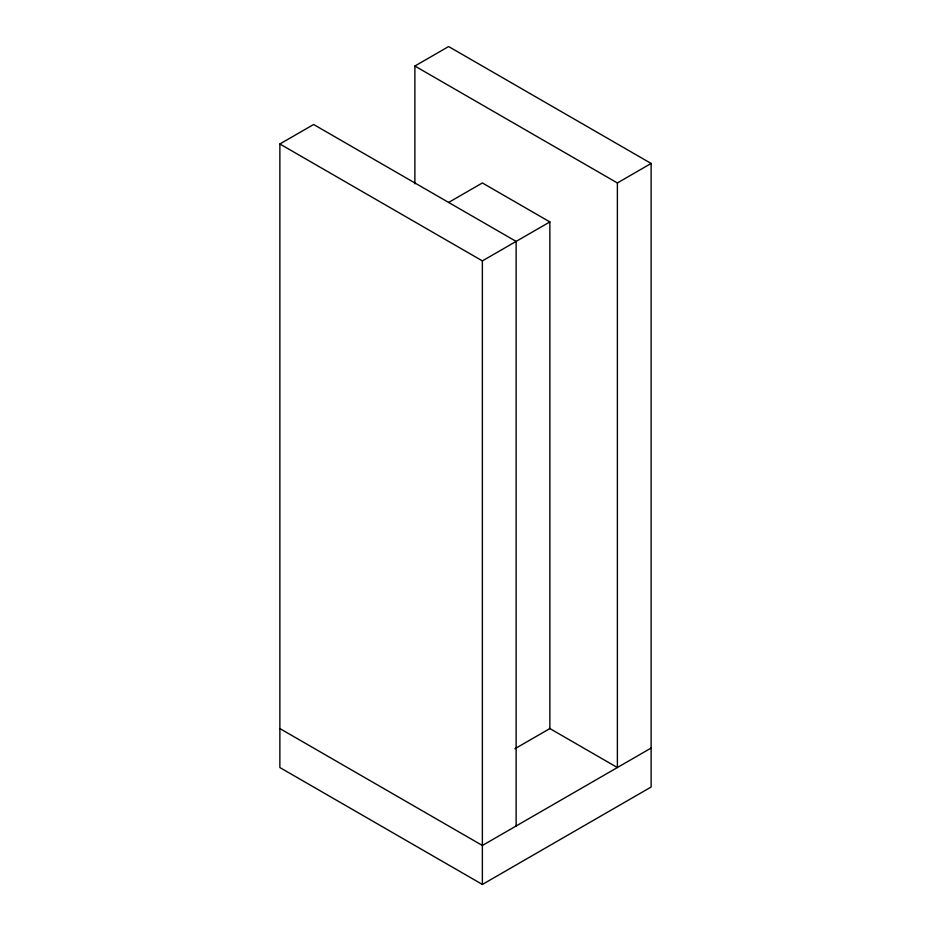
<?xml version="1.0" encoding="UTF-8"?>
<svg xmlns="http://www.w3.org/2000/svg" width="931" height="931" viewBox="0 0 931 931"><rect width="100%" height="100%" fill="white"/><g stroke="black" fill="none" stroke-linecap="round" stroke-linejoin="round"><path stroke-width="1.4" d="M414.877 183.826L414.877 66.031L448.626 46.55L651.13 163.46L651.13 787.021L482.374 884.45L279.87 767.54L279.87 143.979L313.619 124.498L516.123 241.408L516.123 825.995M448.626 202.434L482.374 182.953L549.872 221.927L549.872 728.566L514.878 748.768M279.87 143.979L482.374 260.889L549.872 221.927M414.877 66.031L617.381 182.953L651.13 163.46M651.13 748.047L482.374 845.476L279.87 728.566M549.453 728.321L617.381 767.54L617.381 182.953M482.374 260.889L482.374 884.45"/></g></svg>
